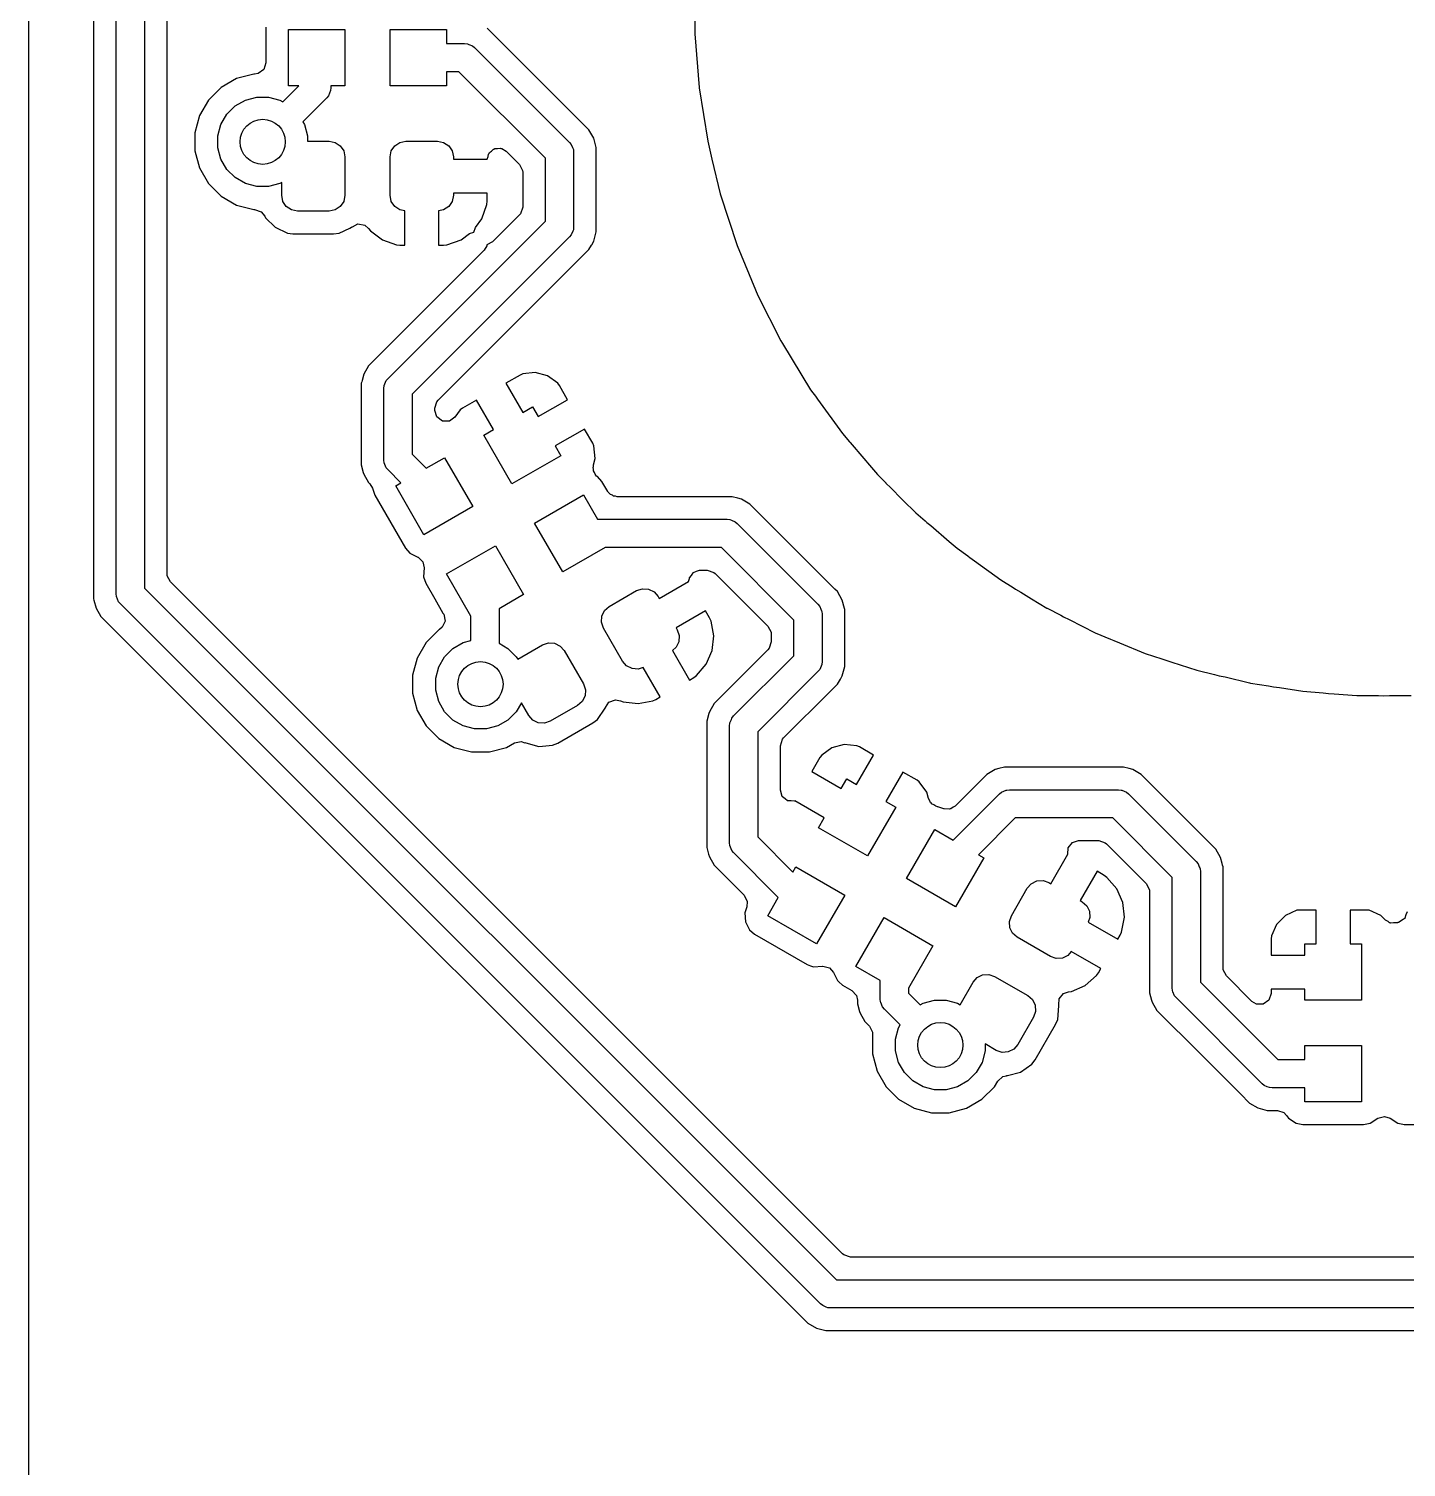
# Model space of a CAD drawing. Extents: x 0.79 to 7.64, y -5.35 to -0.98.
# Drawn here: x 0.787 to 1.268, y -3.344 to -2.842 of the extents above; entities that cross this region are included whole.
import ezdxf

# ---------------------------------------------------------------- set-up
doc = ezdxf.new("R2010")
doc.units = 0
doc.header["$MEASUREMENT"] = 0
doc.layers.add('BLACK', color=7, linetype='CONTINUOUS')

msp = doc.modelspace()

# ---------------------------------------------------------------- linework, layer by layer
at = {"layer": 'BLACK', "linetype": 'CONTINUOUS'}
for p, q in [((0.78742, -5.07857), (0.78742, -2.63217)), ((0.81002, -2.63217), (0.81002, -3.03768)), ((0.81791, -3.03937), (0.81791, -2.63386)), ((0.82776, -2.6359), (0.82776, -3.03733)), ((0.83565, -3.03245), (0.83565, -2.74186)), ((1.01967, -2.82522), (1.01967, -2.84408)), ((0.87006, -2.84174), (0.87006, -2.8542)), ((0.87795, -2.8622), (0.87795, -2.84252)), ((0.87795, -2.84252), (0.89764, -2.84252)), ((0.89764, -2.84252), (0.89764, -2.8622)), ((0.91339, -2.8622), (0.91339, -2.84252)), ((0.91339, -2.84252), (0.93307, -2.84252)), ((0.93307, -2.84252), (0.93307, -2.84744)), ((0.98031, -2.87518), (0.94724, -2.84211)), ((1.01967, -2.84408), (1.02114, -2.86282)), ((0.93307, -2.84744), (0.93937, -2.84744)), ((0.93937, -2.84744), (0.94033, -2.84754)), ((0.94033, -2.84754), (0.94033, -2.84754)), ((0.94033, -2.84754), (0.94085, -2.84775)), ((0.94085, -2.84775), (0.9421, -2.84827)), ((0.9421, -2.84827), (0.9421, -2.84827)), ((0.9421, -2.84827), (0.94285, -2.84888)), ((0.94285, -2.84888), (0.97592, -2.88195)), ((0.86586, -2.8581), (0.85984, -2.85971)), ((0.86616, -2.8581), (0.86586, -2.8581)), ((0.86737, -2.85791), (0.86616, -2.8581)), ((0.86931, -2.85649), (0.86737, -2.85791)), ((0.87006, -2.8542), (0.86931, -2.85649)), ((0.93733, -2.85728), (0.93307, -2.85728)), ((0.93307, -2.85728), (0.93307, -2.8622)), ((0.96752, -2.88747), (0.93733, -2.85728)), ((0.85445, -2.86282), (0.85005, -2.86722)), ((0.85984, -2.85971), (0.85445, -2.86282)), ((0.87599, -2.86776), (0.88154, -2.8622)), ((0.88154, -2.8622), (0.87795, -2.8622)), ((0.89262, -2.86387), (0.89189, -2.86565)), ((0.89272, -2.86291), (0.89262, -2.86387)), ((0.89764, -2.8622), (0.89272, -2.8622)), ((0.89272, -2.8622), (0.89272, -2.86291)), ((0.93307, -2.8622), (0.91339, -2.8622)), ((1.02114, -2.86282), (1.02115, -2.8629)), ((1.02115, -2.8629), (1.02115, -2.8629)), ((1.02115, -2.8629), (1.0241, -2.88154)), ((0.85005, -2.86722), (0.84694, -2.87261)), ((0.85938, -2.86924), (0.86294, -2.86719)), ((0.86294, -2.86719), (0.86691, -2.86612)), ((0.86691, -2.86612), (0.87102, -2.86612)), ((0.87102, -2.86612), (0.87499, -2.86719)), ((0.87499, -2.86719), (0.87599, -2.86776)), ((0.89128, -2.86639), (0.88295, -2.87472)), ((0.89189, -2.86565), (0.89128, -2.86639)), ((0.89189, -2.86565), (0.89189, -2.86565)), ((0.84694, -2.87261), (0.84533, -2.87863)), ((0.85442, -2.87571), (0.85647, -2.87215)), ((0.85647, -2.87215), (0.85938, -2.86924)), ((0.84533, -2.87863), (0.84533, -2.88485)), ((0.85336, -2.87968), (0.85442, -2.87571)), ((0.88295, -2.87472), (0.88352, -2.87571)), ((0.88352, -2.87571), (0.88458, -2.87968)), ((0.98164, -2.87651), (0.98031, -2.87518)), ((0.98031, -2.87518), (0.98031, -2.87518)), ((0.9827, -2.87756), (0.98164, -2.87651)), ((0.98438, -2.88049), (0.9827, -2.87756)), ((0.85336, -2.88379), (0.85336, -2.87968)), ((0.85442, -2.88776), (0.85336, -2.88379)), ((0.88458, -2.87968), (0.88458, -2.8815)), ((0.88458, -2.8815), (0.89213, -2.8815)), ((0.89213, -2.8815), (0.89424, -2.88192)), ((0.89424, -2.88192), (0.89602, -2.88311)), ((0.89602, -2.88311), (0.89722, -2.8849)), ((0.91381, -2.8849), (0.915, -2.88311)), ((0.915, -2.88311), (0.91679, -2.88192)), ((0.91679, -2.88192), (0.9189, -2.8815)), ((0.9189, -2.8815), (0.92992, -2.8815)), ((0.92992, -2.8815), (0.93203, -2.88192)), ((0.93203, -2.88192), (0.93382, -2.88311)), ((0.93382, -2.88311), (0.93501, -2.8849)), ((0.94968, -2.88425), (0.94994, -2.88406)), ((0.94994, -2.88406), (0.95085, -2.88406)), ((0.95085, -2.88406), (0.95175, -2.88392)), ((0.95175, -2.88392), (0.95203, -2.88406)), ((0.95203, -2.88406), (0.95235, -2.88406)), ((0.95235, -2.88406), (0.9539, -2.88501)), ((0.97592, -2.88195), (0.97653, -2.8827)), ((0.97653, -2.8827), (0.97653, -2.8827)), ((0.97653, -2.8827), (0.97694, -2.88369)), ((0.97694, -2.88369), (0.97727, -2.88447)), ((0.98526, -2.88375), (0.98438, -2.88049)), ((0.98526, -2.9131), (0.98526, -2.88375)), ((1.0241, -2.88154), (1.0241, -2.88154)), ((1.0241, -2.88154), (1.02559, -2.88777)), ((0.84533, -2.88485), (0.84694, -2.89086)), ((0.85647, -2.89133), (0.85442, -2.88776)), ((0.89722, -2.8849), (0.89764, -2.88701)), ((0.89764, -2.88701), (0.89764, -2.90039)), ((0.91339, -2.88701), (0.91381, -2.8849)), ((0.91339, -2.90039), (0.91339, -2.88701)), ((0.93501, -2.8849), (0.93543, -2.88701)), ((0.93543, -2.88701), (0.93543, -2.8878)), ((0.93543, -2.8878), (0.94724, -2.8878)), ((0.94724, -2.88777), (0.94753, -2.8869)), ((0.94724, -2.8878), (0.94724, -2.88777)), ((0.94724, -2.8878), (0.94724, -2.8878)), ((0.94753, -2.8869), (0.94767, -2.886)), ((0.94767, -2.886), (0.94789, -2.88578)), ((0.94789, -2.88578), (0.94799, -2.88548)), ((0.94799, -2.88548), (0.94873, -2.88494)), ((0.94873, -2.88494), (0.94937, -2.8843)), ((0.94937, -2.8843), (0.94968, -2.88425)), ((0.9539, -2.88501), (0.95848, -2.8896)), ((0.96752, -2.90938), (0.96752, -2.88747)), ((0.97727, -2.88447), (0.97727, -2.88447)), ((0.97727, -2.88447), (0.97736, -2.88543)), ((0.97736, -2.88543), (0.97736, -2.91142)), ((1.02559, -2.88777), (1.0285, -2.89989)), ((0.84694, -2.89086), (0.85005, -2.89625)), ((0.85938, -2.89423), (0.85647, -2.89133)), ((0.86294, -2.89629), (0.85938, -2.89423)), ((0.95848, -2.8896), (0.95958, -2.89175)), ((0.95958, -2.89175), (0.95963, -2.89236)), ((0.95963, -2.89236), (0.95963, -2.90449)), ((0.85005, -2.89625), (0.85445, -2.90066)), ((0.86691, -2.89735), (0.86294, -2.89629)), ((0.87102, -2.89735), (0.86691, -2.89735)), ((0.87499, -2.89629), (0.87102, -2.89735)), ((0.87559, -2.89594), (0.87499, -2.89629)), ((0.87559, -2.90039), (0.87559, -2.89594)), ((0.85445, -2.90066), (0.85984, -2.90377)), ((0.85984, -2.90377), (0.86586, -2.90538)), ((0.87601, -2.9025), (0.87559, -2.90039)), ((0.8772, -2.90429), (0.87601, -2.9025)), ((0.89722, -2.9025), (0.89602, -2.90429)), ((0.89764, -2.90039), (0.89722, -2.9025)), ((0.91381, -2.9025), (0.91339, -2.90039)), ((0.915, -2.90429), (0.91381, -2.9025)), ((0.93501, -2.9025), (0.93382, -2.90429)), ((0.93543, -2.90039), (0.93501, -2.9025)), ((0.94724, -2.89961), (0.93543, -2.89961)), ((0.93543, -2.89961), (0.93543, -2.90039)), ((0.94541, -2.90858), (0.94713, -2.90365)), ((0.94713, -2.90365), (0.94724, -2.90248)), ((0.94724, -2.90248), (0.94724, -2.89961)), ((0.94724, -2.89961), (0.94724, -2.89961)), ((1.0285, -2.89989), (1.03434, -2.91784)), ((0.86586, -2.90538), (0.86615, -2.90538)), ((0.86615, -2.90538), (0.86844, -2.90612)), ((0.86844, -2.90612), (0.86969, -2.90763)), ((0.86969, -2.90763), (0.86995, -2.9082)), ((0.86995, -2.9082), (0.87329, -2.91154)), ((0.87899, -2.90549), (0.8772, -2.90429)), ((0.8811, -2.90591), (0.87899, -2.90549)), ((0.89213, -2.90591), (0.8811, -2.90591)), ((0.89424, -2.90549), (0.89213, -2.90591)), ((0.89602, -2.90429), (0.89424, -2.90549)), ((0.91679, -2.90549), (0.915, -2.90429)), ((0.9185, -2.90583), (0.91679, -2.90549)), ((0.9185, -2.91772), (0.9185, -2.90583)), ((0.93203, -2.90549), (0.93031, -2.90583)), ((0.93031, -2.90583), (0.93031, -2.91772)), ((0.93382, -2.90429), (0.93203, -2.90549)), ((0.9432, -2.91157), (0.94541, -2.90858)), ((0.95848, -2.90725), (0.94909, -2.91664)), ((0.95888, -2.90679), (0.95848, -2.90725)), ((0.95963, -2.90449), (0.95888, -2.90679)), ((0.87329, -2.91154), (0.87758, -2.91354)), ((0.87758, -2.91354), (0.87953, -2.9138)), ((0.87953, -2.9138), (0.8937, -2.9138)), ((0.8937, -2.9138), (0.89565, -2.91354)), ((0.89565, -2.91354), (0.89932, -2.91183)), ((0.89565, -2.91354), (0.89565, -2.91354)), ((0.89932, -2.91183), (0.89993, -2.91154)), ((0.89993, -2.91154), (0.89999, -2.91149)), ((0.89999, -2.91149), (0.90008, -2.91144)), ((0.90008, -2.91144), (0.90021, -2.91135)), ((0.90021, -2.91135), (0.90023, -2.91137)), ((0.90023, -2.91137), (0.90214, -2.91039)), ((0.90214, -2.91039), (0.90452, -2.91077)), ((0.90452, -2.91077), (0.90588, -2.91193)), ((0.90588, -2.91193), (0.90651, -2.91278)), ((0.90651, -2.91278), (0.90651, -2.91278)), ((0.90651, -2.91278), (0.91071, -2.91588)), ((0.91266, -2.96424), (0.96752, -2.90938)), ((0.93811, -2.91588), (0.9411, -2.91368)), ((0.9411, -2.91368), (0.94252, -2.9132)), ((0.94252, -2.9132), (0.9432, -2.91157)), ((0.97653, -2.91415), (0.97592, -2.9149)), ((0.97706, -2.91287), (0.97653, -2.91415)), ((0.97653, -2.91415), (0.97653, -2.91415)), ((0.97727, -2.91238), (0.97706, -2.91287)), ((0.97736, -2.91142), (0.97727, -2.91238)), ((0.97727, -2.91238), (0.97727, -2.91238)), ((0.98438, -2.91636), (0.98526, -2.9131)), ((0.91071, -2.91588), (0.91564, -2.91761)), ((0.91564, -2.91761), (0.91681, -2.91772)), ((0.91681, -2.91772), (0.9185, -2.91772)), ((0.97592, -2.9149), (0.92106, -2.96975)), ((0.93031, -2.91772), (0.93031, -2.91772)), ((0.93031, -2.91772), (0.93201, -2.91772)), ((0.93201, -2.91772), (0.93318, -2.91761)), ((0.93318, -2.91761), (0.93811, -2.91588)), ((0.93318, -2.91761), (0.93318, -2.91761)), ((0.93608, -2.9659), (0.9827, -2.91929)), ((0.94713, -2.91799), (0.94617, -2.91957)), ((0.94909, -2.91664), (0.94712, -2.91764)), ((0.94712, -2.91764), (0.94713, -2.91799)), ((0.9827, -2.91929), (0.98358, -2.91776)), ((0.9827, -2.91929), (0.9827, -2.91929)), ((0.9827, -2.91929), (0.9827, -2.91929)), ((0.98358, -2.91776), (0.98366, -2.91761)), ((0.98358, -2.91776), (0.98358, -2.91776)), ((0.98366, -2.91761), (0.98438, -2.91636)), ((1.03434, -2.91784), (1.03857, -2.92806)), ((0.94617, -2.91957), (0.90589, -2.95985)), ((1.03857, -2.92806), (1.04156, -2.93528)), ((1.04156, -2.93528), (1.04962, -2.9511)), ((1.04962, -2.9511), (1.05013, -2.95209)), ((1.05013, -2.95209), (1.05013, -2.95209)), ((1.05013, -2.95209), (1.05999, -2.96818)), ((0.9042, -2.96277), (0.9036, -2.96502)), ((0.90589, -2.95985), (0.9042, -2.96277)), ((0.9042, -2.96277), (0.9042, -2.96277)), ((0.9042, -2.96277), (0.9042, -2.96277)), ((0.90589, -2.95985), (0.90589, -2.95985)), ((0.91205, -2.96498), (0.91266, -2.96424)), ((0.95869, -2.96305), (0.95376, -2.9659)), ((0.9596, -2.96266), (0.95869, -2.96305)), ((0.96399, -2.96218), (0.9596, -2.96266)), ((0.9596, -2.96266), (0.9596, -2.96266)), ((0.96826, -2.96333), (0.96399, -2.96218)), ((0.97182, -2.96593), (0.96826, -2.96333)), ((0.96826, -2.96333), (0.96826, -2.96333)), ((0.90335, -2.96593), (0.90333, -2.96603)), ((0.90333, -2.96603), (0.90333, -2.991)), ((0.9035, -2.96539), (0.90335, -2.96593)), ((0.9036, -2.96502), (0.9035, -2.96539)), ((0.91122, -2.96772), (0.91132, -2.96676)), ((0.91122, -2.99269), (0.91122, -2.96772)), ((0.91132, -2.96676), (0.91205, -2.96498)), ((0.91205, -2.96498), (0.91205, -2.96498)), ((0.9301, -2.97188), (0.93608, -2.9659)), ((0.95376, -2.9659), (0.95966, -2.97613)), ((0.97242, -2.96673), (0.97182, -2.96593)), ((0.97527, -2.97167), (0.97242, -2.96673)), ((1.05999, -2.96818), (1.06198, -2.97092)), ((0.92106, -2.96975), (0.92106, -2.99065)), ((0.92896, -2.97464), (0.9297, -2.97235)), ((0.9297, -2.97235), (0.9301, -2.97188)), ((0.94353, -2.97181), (0.93859, -2.97466)), ((0.94943, -2.98204), (0.94353, -2.97181)), ((0.95966, -2.97613), (0.96307, -2.97416)), ((0.96307, -2.97416), (0.96504, -2.97757)), ((0.96504, -2.97757), (0.97527, -2.97167)), ((0.97527, -2.97167), (0.97527, -2.97167)), ((1.06198, -2.97092), (1.06205, -2.97103)), ((1.06205, -2.97103), (1.06212, -2.97113)), ((1.06212, -2.97113), (1.0624, -2.9715)), ((1.0624, -2.9715), (1.06242, -2.97153)), ((1.06242, -2.97153), (1.06242, -2.97153)), ((1.06242, -2.97153), (1.07108, -2.98345)), ((0.92896, -2.9754), (0.92896, -2.97464)), ((0.92969, -2.97768), (0.92896, -2.9754)), ((0.93164, -2.97911), (0.92969, -2.97768)), ((0.93405, -2.97911), (0.93164, -2.97911)), ((0.936, -2.9777), (0.93405, -2.97911)), ((0.93779, -2.97525), (0.936, -2.9777)), ((0.93859, -2.97466), (0.93779, -2.97525)), ((0.94602, -2.98401), (0.94943, -2.98204)), ((0.95587, -3.00105), (0.94602, -2.98401)), ((0.98117, -2.9819), (0.97094, -2.9878)), ((0.98402, -2.98683), (0.98117, -2.9819)), ((1.07108, -2.98345), (1.07108, -2.98345)), ((1.07108, -2.98345), (1.07356, -2.98635)), ((0.97094, -2.9878), (0.97291, -2.99121)), ((0.98442, -2.98775), (0.98402, -2.98683)), ((0.98489, -2.99214), (0.98442, -2.98775)), ((0.98442, -2.98775), (0.98442, -2.98775)), ((1.07356, -2.98635), (1.07374, -2.98659)), ((1.07374, -2.98659), (1.07443, -2.98737)), ((1.07443, -2.98737), (1.08124, -2.99535)), ((0.90333, -2.991), (0.90333, -2.99437)), ((0.90333, -2.99437), (0.90404, -2.99702)), ((0.91132, -2.99365), (0.91122, -2.99269)), ((0.91205, -2.99542), (0.91132, -2.99365)), ((0.92106, -2.99065), (0.92599, -2.99557)), ((0.92599, -2.99557), (0.93238, -2.99188)), ((0.93238, -2.99188), (0.94223, -3.00893)), ((0.97291, -2.99121), (0.95587, -3.00105)), ((0.9843, -2.99437), (0.98489, -2.99214)), ((0.9843, -2.99493), (0.9843, -2.99437)), ((0.98489, -2.99214), (0.98489, -2.99214)), ((0.90404, -2.99702), (0.9042, -2.99763)), ((0.9042, -2.99763), (0.90589, -3.00055)), ((0.91266, -2.99617), (0.91205, -2.99542)), ((0.91205, -2.99542), (0.91205, -2.99542)), ((0.91716, -3.00067), (0.91266, -2.99617)), ((0.98416, -2.99535), (0.9843, -2.99493)), ((0.98431, -2.99583), (0.98416, -2.99535)), ((0.98432, -2.99648), (0.98431, -2.99583)), ((0.98469, -2.99702), (0.98432, -2.99648)), ((0.98489, -2.99765), (0.98469, -2.99702)), ((0.98537, -2.99831), (0.98489, -2.99765)), ((0.98569, -2.99847), (0.98537, -2.99831)), ((0.98723, -3.00023), (0.98569, -2.99847)), ((1.08124, -2.99535), (1.08334, -2.9978)), ((1.08334, -2.9978), (1.08617, -3.00063)), ((0.90589, -3.00055), (0.90589, -3.00055)), ((0.90589, -3.00055), (0.90589, -3.00055)), ((0.90589, -3.00055), (0.90633, -3.001)), ((0.90633, -3.001), (0.90726, -3.0025)), ((0.90726, -3.0025), (0.90811, -3.005)), ((0.91534, -3.00172), (0.91716, -3.00067)), ((0.92518, -3.01877), (0.91534, -3.00172)), ((0.98924, -3.0037), (0.98723, -3.00023)), ((0.98935, -3.00386), (0.98924, -3.0037)), ((0.99022, -3.00474), (0.98935, -3.00386)), ((1.08617, -3.00063), (1.08617, -3.00063)), ((1.08617, -3.00063), (1.08625, -3.00072)), ((1.08625, -3.00072), (1.08657, -3.00108)), ((1.08657, -3.00108), (1.08761, -3.00208)), ((1.08761, -3.00208), (1.08764, -3.0021)), ((1.08764, -3.0021), (1.08764, -3.0021)), ((1.08764, -3.0021), (1.09218, -3.00664)), ((0.90811, -3.005), (0.90811, -3.005)), ((0.90811, -3.005), (0.91873, -3.02339)), ((0.94223, -3.00893), (0.92518, -3.01877)), ((0.96374, -3.01469), (0.98079, -3.00485)), ((0.98079, -3.00485), (0.98571, -3.01337)), ((0.99088, -3.00495), (0.99022, -3.00474)), ((0.99129, -3.00528), (0.99088, -3.00495)), ((0.99192, -3.00529), (0.99129, -3.00528)), ((0.99252, -3.00548), (0.99192, -3.00529)), ((1.03258, -3.00548), (0.99252, -3.00548)), ((1.03458, -3.00602), (1.03258, -3.00548)), ((1.03258, -3.00548), (1.03258, -3.00548)), ((1.03584, -3.00635), (1.03458, -3.00602)), ((1.03876, -3.00804), (1.03584, -3.00635)), ((1.03584, -3.00635), (1.03584, -3.00635)), ((1.06692, -3.0362), (1.03876, -3.00804)), ((1.03876, -3.00804), (1.03876, -3.00804)), ((1.03876, -3.00804), (1.03876, -3.00804)), ((1.03876, -3.00804), (1.03876, -3.00804)), ((1.09218, -3.00664), (1.09668, -3.01115)), ((0.98571, -3.01337), (1.03089, -3.01337)), ((1.03089, -3.01337), (1.03185, -3.01347)), ((1.03185, -3.01347), (1.03185, -3.01347)), ((1.03185, -3.01347), (1.03237, -3.01368)), ((1.03237, -3.01368), (1.03363, -3.0142)), ((1.03363, -3.0142), (1.03363, -3.0142)), ((1.03363, -3.0142), (1.03437, -3.01482)), ((1.09668, -3.01115), (1.09996, -3.01395)), ((1.09996, -3.01395), (1.10005, -3.01402)), ((1.10005, -3.01402), (1.10052, -3.01448)), ((1.10052, -3.01448), (1.10186, -3.01557)), ((0.97358, -3.03174), (0.96374, -3.01469)), ((1.03437, -3.01482), (1.06253, -3.04298)), ((1.10186, -3.01557), (1.10832, -3.02109)), ((0.91873, -3.02339), (0.92028, -3.02516)), ((0.93305, -3.03241), (0.9501, -3.02257)), ((0.9501, -3.02257), (0.95994, -3.03961)), ((0.98835, -3.02322), (0.97358, -3.03174)), ((1.02886, -3.02322), (0.98835, -3.02322)), ((1.05413, -3.0485), (1.02886, -3.02322)), ((1.10832, -3.02109), (1.11104, -3.02341)), ((1.11104, -3.02341), (1.11104, -3.02341)), ((1.11104, -3.02341), (1.11478, -3.02613)), ((0.92028, -3.02516), (0.9231, -3.02655)), ((0.9231, -3.02655), (0.9231, -3.02655)), ((0.9231, -3.02655), (0.92312, -3.02655)), ((0.92312, -3.02655), (0.92484, -3.02824)), ((0.92484, -3.02824), (0.92528, -3.03031)), ((1.11478, -3.02613), (1.11487, -3.02619)), ((1.11487, -3.02619), (1.11551, -3.02672)), ((1.11551, -3.02672), (1.1171, -3.02781)), ((1.1171, -3.02781), (1.11713, -3.02784)), ((1.11713, -3.02784), (1.11714, -3.02784)), ((1.11714, -3.02784), (1.1263, -3.0345)), ((0.8357, -3.03306), (0.83565, -3.03245)), ((0.83679, -3.0352), (0.8357, -3.03306)), ((0.92528, -3.03031), (0.92507, -3.03346)), ((0.92507, -3.03346), (0.92507, -3.03346)), ((0.92507, -3.03346), (0.92583, -3.03568)), ((0.94158, -3.04717), (0.93305, -3.03241)), ((1.01744, -3.03504), (1.01772, -3.034)), ((1.01772, -3.034), (1.01778, -3.03391)), ((1.01778, -3.0338), (1.01843, -3.03291)), ((1.01778, -3.03391), (1.01778, -3.0338)), ((1.01843, -3.03291), (1.01903, -3.03198)), ((1.01903, -3.03198), (1.01913, -3.03194)), ((1.01913, -3.03194), (1.01919, -3.03186)), ((1.01919, -3.03186), (1.02025, -3.03151)), ((1.02025, -3.03151), (1.02128, -3.03112)), ((1.02128, -3.03112), (1.02148, -3.03111)), ((1.02148, -3.03111), (1.02397, -3.03111)), ((1.02397, -3.03111), (1.02626, -3.03186)), ((1.02626, -3.03186), (1.02673, -3.03225)), ((1.02673, -3.03225), (1.0451, -3.05062)), ((1.1263, -3.0345), (1.13062, -3.03714)), ((0.81002, -3.03768), (0.81002, -3.04106)), ((0.81801, -3.04033), (0.81791, -3.03937)), ((0.82776, -3.03733), (1.06897, -3.27854)), ((1.0711, -3.26951), (0.83679, -3.0352)), ((0.92583, -3.03568), (0.92583, -3.03568)), ((0.92583, -3.03568), (0.92893, -3.04106)), ((0.95994, -3.03961), (0.95142, -3.04454)), ((0.98974, -3.04376), (0.99929, -3.03825)), ((0.99929, -3.03825), (1.00133, -3.03756)), ((1.00133, -3.03756), (1.00347, -3.0377)), ((1.00347, -3.0377), (1.0054, -3.03865)), ((1.0054, -3.03865), (1.00682, -3.04027)), ((1.00721, -3.04095), (1.01744, -3.03504)), ((1.0684, -3.03768), (1.06692, -3.0362)), ((1.06692, -3.0362), (1.06692, -3.0362)), ((1.06931, -3.03859), (1.0684, -3.03768)), ((1.071, -3.04151), (1.06931, -3.03859)), ((1.13062, -3.03714), (1.13143, -3.03771)), ((1.13143, -3.03771), (1.13322, -3.03874)), ((1.13322, -3.03874), (1.137, -3.04106)), ((0.81002, -3.04106), (0.81014, -3.04151)), ((0.81014, -3.04151), (0.81089, -3.04432)), ((0.81089, -3.04432), (0.81258, -3.04724)), ((0.81874, -3.0421), (0.81801, -3.04033)), ((0.81935, -3.04285), (0.81874, -3.0421)), ((0.81874, -3.0421), (0.81874, -3.0421)), ((1.06345, -3.28694), (0.81935, -3.04285)), ((0.92893, -3.04106), (0.93182, -3.04606)), ((0.95142, -3.04454), (0.95142, -3.05661)), ((0.98813, -3.04518), (0.98974, -3.04376)), ((1.00682, -3.04027), (1.00721, -3.04095)), ((1.06253, -3.04298), (1.06315, -3.04372)), ((1.06315, -3.04372), (1.06315, -3.04372)), ((1.06315, -3.04372), (1.06358, -3.04476)), ((1.0718, -3.04451), (1.071, -3.04151)), ((1.07187, -3.04477), (1.0718, -3.04451)), ((1.137, -3.04106), (1.14232, -3.04432)), ((1.14232, -3.04432), (1.1424, -3.04436)), ((1.1424, -3.04436), (1.14719, -3.04681)), ((0.81258, -3.04724), (0.81258, -3.04724)), ((0.81258, -3.04724), (0.81258, -3.04724)), ((0.81258, -3.04724), (1.05906, -3.29372)), ((0.93256, -3.04883), (0.93158, -3.05103)), ((0.93182, -3.04606), (0.93206, -3.04647)), ((0.93206, -3.04647), (0.93256, -3.04883)), ((0.94158, -3.05559), (0.94158, -3.04717)), ((0.98703, -3.04925), (0.98717, -3.04711)), ((0.98772, -3.05129), (0.98703, -3.04925)), ((0.98717, -3.04711), (0.98813, -3.04518)), ((1.02335, -3.04527), (1.01312, -3.05118)), ((1.02478, -3.04776), (1.02335, -3.04527)), ((1.02335, -3.04527), (1.02335, -3.04527)), ((1.02527, -3.04883), (1.02478, -3.04776)), ((1.02478, -3.04776), (1.02478, -3.04776)), ((1.02624, -3.05396), (1.02527, -3.04883)), ((1.02527, -3.04883), (1.02527, -3.04883)), ((1.05413, -3.06095), (1.05413, -3.0485)), ((1.06358, -3.04476), (1.06379, -3.04527)), ((1.06379, -3.04527), (1.06388, -3.0455)), ((1.06388, -3.0455), (1.06398, -3.04646)), ((1.06398, -3.04646), (1.06398, -3.06299)), ((1.07187, -3.06107), (1.07187, -3.04477)), ((1.14719, -3.04681), (1.14819, -3.04738)), ((1.14819, -3.04738), (1.15012, -3.0483)), ((1.15012, -3.0483), (1.15921, -3.05293)), ((0.93037, -3.05195), (0.92596, -3.05635)), ((0.93063, -3.0518), (0.93037, -3.05195)), ((0.93037, -3.05195), (0.93037, -3.05195)), ((0.93158, -3.05103), (0.93063, -3.0518)), ((0.99442, -3.06288), (0.98772, -3.05129)), ((1.01312, -3.05118), (1.01351, -3.05186)), ((1.01351, -3.05186), (1.0142, -3.0539)), ((1.0142, -3.0539), (1.01406, -3.05604)), ((1.02566, -3.05915), (1.02624, -3.05396)), ((1.02624, -3.05396), (1.02624, -3.05396)), ((1.0451, -3.05062), (1.04619, -3.05277)), ((1.04619, -3.05277), (1.04624, -3.05338)), ((1.04624, -3.05338), (1.04624, -3.05607)), ((1.15921, -3.05293), (1.16449, -3.05512)), ((0.92596, -3.05635), (0.92285, -3.06174)), ((0.93239, -3.06128), (0.9353, -3.05837)), ((0.9353, -3.05837), (0.93886, -3.05632)), ((0.93886, -3.05632), (0.94158, -3.05559)), ((0.95142, -3.05661), (0.95447, -3.05837)), ((0.95447, -3.05837), (0.95738, -3.06128)), ((0.95788, -3.06216), (0.96656, -3.05715)), ((0.96656, -3.05715), (0.96859, -3.05646)), ((0.96859, -3.05646), (0.97074, -3.0566)), ((0.97074, -3.0566), (0.97267, -3.05755)), ((0.97267, -3.05755), (0.97409, -3.05916)), ((0.97409, -3.05916), (0.98078, -3.07076)), ((1.01311, -3.05797), (1.0118, -3.05912)), ((1.0118, -3.05912), (1.01774, -3.06942)), ((1.01406, -3.05604), (1.01311, -3.05797)), ((1.02357, -3.06394), (1.02566, -3.05915)), ((1.02566, -3.05915), (1.02566, -3.05915)), ((1.0451, -3.05883), (1.02636, -3.07756)), ((1.0455, -3.05836), (1.0451, -3.05883)), ((1.04624, -3.05607), (1.0455, -3.05836)), ((1.16449, -3.05512), (1.16567, -3.05568)), ((1.16567, -3.05568), (1.1677, -3.05645)), ((1.1677, -3.05645), (1.17665, -3.06015)), ((0.92285, -3.06174), (0.92124, -3.06775)), ((0.93033, -3.06484), (0.93239, -3.06128)), ((0.95738, -3.06128), (0.95788, -3.06216)), ((0.99584, -3.0645), (0.99442, -3.06288)), ((0.99776, -3.06545), (0.99584, -3.0645)), ((1.02016, -3.06789), (1.02357, -3.06394)), ((1.03313, -3.08195), (1.05413, -3.06095)), ((1.06388, -3.06395), (1.06315, -3.06573)), ((1.06398, -3.06299), (1.06388, -3.06395)), ((1.06388, -3.06395), (1.06388, -3.06395)), ((1.071, -3.06794), (1.07187, -3.06468)), ((1.07187, -3.0613), (1.07187, -3.06107)), ((1.07187, -3.06107), (1.07187, -3.06107)), ((1.07187, -3.06468), (1.07187, -3.0613)), ((1.17665, -3.06015), (1.18241, -3.06202)), ((1.18241, -3.06202), (1.18376, -3.06254)), ((1.18376, -3.06254), (1.18585, -3.06314)), ((1.18585, -3.06314), (1.1946, -3.06598)), ((0.92124, -3.06775), (0.92124, -3.07398)), ((0.92927, -3.06881), (0.93033, -3.06484)), ((0.92927, -3.07292), (0.92927, -3.06881)), ((0.99991, -3.06559), (0.99776, -3.06545)), ((1.00157, -3.06503), (0.99991, -3.06559)), ((1.00751, -3.07533), (1.00157, -3.06503)), ((1.01774, -3.06942), (1.01921, -3.06857)), ((1.01921, -3.06857), (1.02016, -3.06789)), ((1.01921, -3.06857), (1.01921, -3.06857)), ((1.06253, -3.06647), (1.04154, -3.08747)), ((1.06315, -3.06573), (1.06253, -3.06647)), ((1.06931, -3.07086), (1.07034, -3.06907)), ((1.07034, -3.06907), (1.071, -3.06794)), ((1.1946, -3.06598), (1.20082, -3.06748)), ((1.20082, -3.06748), (1.20235, -3.06792)), ((1.20235, -3.06792), (1.20445, -3.06835)), ((1.20445, -3.06835), (1.21295, -3.07039)), ((0.92124, -3.07398), (0.92285, -3.07999)), ((0.93033, -3.07689), (0.92927, -3.07292)), ((0.98078, -3.07076), (0.98147, -3.07279)), ((0.98147, -3.07279), (0.98133, -3.07494)), ((1.05057, -3.0896), (1.06692, -3.07325)), ((1.06692, -3.07325), (1.06931, -3.07086)), ((1.06692, -3.07325), (1.06692, -3.07325)), ((1.21295, -3.07039), (1.21295, -3.07039)), ((1.21295, -3.07039), (1.21295, -3.07039)), ((1.21295, -3.07039), (1.21332, -3.07045)), ((1.21332, -3.07045), (1.21963, -3.07145)), ((1.21963, -3.07145), (1.2213, -3.07179)), ((1.2213, -3.07179), (1.22338, -3.07204)), ((1.22338, -3.07204), (1.23159, -3.07334)), ((1.23159, -3.07334), (1.2387, -3.0739)), ((1.2387, -3.0739), (1.24051, -3.07412)), ((1.24051, -3.07412), (1.24253, -3.0742)), ((1.24253, -3.0742), (1.25041, -3.07482)), ((1.25041, -3.07482), (1.25041, -3.07482)), ((1.25041, -3.07482), (1.25791, -3.07482)), ((1.25791, -3.07482), (1.25984, -3.0749)), ((1.25984, -3.0749), (1.26177, -3.07482)), ((1.26177, -3.07482), (1.26928, -3.07482)), ((0.93239, -3.08045), (0.93033, -3.07689)), ((0.95915, -3.07738), (0.95738, -3.08045)), ((0.96169, -3.08178), (0.95915, -3.07738)), ((0.97876, -3.07829), (0.96922, -3.0838)), ((0.98038, -3.07687), (0.97876, -3.07829)), ((0.98133, -3.07494), (0.98038, -3.07687)), ((0.98563, -3.08314), (0.98834, -3.07927)), ((0.98834, -3.07927), (0.98836, -3.07919)), ((0.98836, -3.07919), (0.98842, -3.07911)), ((0.98842, -3.07911), (0.98849, -3.07896)), ((0.98849, -3.07896), (0.98851, -3.07897)), ((0.98851, -3.07897), (0.98968, -3.07717)), ((0.98968, -3.07717), (0.99192, -3.07631)), ((0.99192, -3.07631), (0.99369, -3.07663)), ((0.99369, -3.07663), (0.99466, -3.07705)), ((0.99466, -3.07705), (0.99985, -3.07763)), ((0.99985, -3.07763), (1.00498, -3.07666)), ((0.99985, -3.07763), (0.99985, -3.07763)), ((1.00498, -3.07666), (1.00605, -3.07617)), ((1.00605, -3.07617), (1.00751, -3.07533)), ((1.02636, -3.07756), (1.02467, -3.08049)), ((1.02636, -3.07756), (1.02636, -3.07756)), ((0.92285, -3.07999), (0.92596, -3.08538)), ((0.9353, -3.08336), (0.93239, -3.08045)), ((0.93886, -3.08542), (0.9353, -3.08336)), ((0.95447, -3.08336), (0.95091, -3.08542)), ((0.95738, -3.08045), (0.95447, -3.08336)), ((0.9631, -3.0834), (0.96169, -3.08178)), ((0.96503, -3.08435), (0.9631, -3.0834)), ((0.96718, -3.08449), (0.96503, -3.08435)), ((0.96922, -3.0838), (0.96718, -3.08449)), ((0.9718, -3.09142), (0.98407, -3.08434)), ((0.98407, -3.08434), (0.98563, -3.08314)), ((1.0245, -3.08113), (1.0238, -3.08375)), ((1.0238, -3.08375), (1.0238, -3.12444)), ((1.02467, -3.08049), (1.0245, -3.08113)), ((1.02467, -3.08049), (1.02467, -3.08049)), ((1.02467, -3.08049), (1.02467, -3.08049)), ((1.03169, -3.08543), (1.03179, -3.08447)), ((1.03179, -3.08447), (1.03184, -3.08434)), ((1.03184, -3.08434), (1.03234, -3.08314)), ((1.03234, -3.08314), (1.03252, -3.0827)), ((1.03252, -3.0827), (1.03313, -3.08195)), ((1.03252, -3.0827), (1.03252, -3.0827)), ((0.92596, -3.08538), (0.93037, -3.08978)), ((0.93037, -3.08978), (0.93576, -3.0929)), ((0.94283, -3.08648), (0.93886, -3.08542)), ((0.94694, -3.08648), (0.94283, -3.08648)), ((0.95091, -3.08542), (0.94694, -3.08648)), ((1.03169, -3.12613), (1.03169, -3.08543)), ((1.04154, -3.08747), (1.04154, -3.12409)), ((1.05017, -3.09006), (1.05057, -3.0896)), ((0.93576, -3.0929), (0.94177, -3.09451)), ((0.94177, -3.09451), (0.94177, -3.09451)), ((0.94177, -3.09451), (0.94799, -3.09451)), ((0.94799, -3.09451), (0.95401, -3.0929)), ((0.94799, -3.09451), (0.94799, -3.09451)), ((0.95401, -3.0929), (0.95673, -3.09132)), ((0.95673, -3.09132), (0.95909, -3.09082)), ((0.95909, -3.09082), (0.96036, -3.0913)), ((0.96036, -3.0913), (0.9604, -3.09122)), ((0.9604, -3.09122), (0.96071, -3.09136)), ((0.96071, -3.09136), (0.96071, -3.09136)), ((0.96071, -3.09136), (0.96527, -3.09259)), ((0.96527, -3.09259), (0.96648, -3.09248)), ((0.96527, -3.09259), (0.96527, -3.09259)), ((0.96527, -3.09259), (0.96527, -3.09259)), ((0.96648, -3.09248), (0.96998, -3.09217)), ((0.96998, -3.09217), (0.9718, -3.09142)), ((1.04943, -3.09236), (1.05017, -3.09006)), ((1.04943, -3.10136), (1.04943, -3.09236)), ((1.0674, -3.09302), (1.06384, -3.09563)), ((1.07167, -3.09188), (1.0674, -3.09302)), ((1.07606, -3.09235), (1.07167, -3.09188)), ((1.07167, -3.09188), (1.07167, -3.09188)), ((1.07697, -3.09275), (1.07606, -3.09235)), ((1.07606, -3.09235), (1.07606, -3.09235)), ((1.0819, -3.0956), (1.07697, -3.09275)), ((1.06324, -3.09643), (1.06039, -3.10136)), ((1.06384, -3.09563), (1.06324, -3.09643)), ((1.06324, -3.09643), (1.06324, -3.09643)), ((1.06384, -3.09563), (1.06384, -3.09563)), ((1.076, -3.10583), (1.0819, -3.0956)), ((1.12761, -3.09978), (1.12562, -3.10032)), ((1.13099, -3.09978), (1.12761, -3.09978)), ((1.16901, -3.09978), (1.13099, -3.09978)), ((1.171, -3.10032), (1.16901, -3.09978)), ((1.04943, -3.10787), (1.04943, -3.10136)), ((1.06039, -3.10136), (1.07062, -3.10727)), ((1.06039, -3.10136), (1.06039, -3.10136)), ((1.07062, -3.10727), (1.07259, -3.10386)), ((1.07259, -3.10386), (1.076, -3.10583)), ((1.09213, -3.1015), (1.08623, -3.11173)), ((1.09707, -3.10435), (1.09213, -3.1015)), ((1.09213, -3.1015), (1.09213, -3.1015)), ((1.09787, -3.10495), (1.09707, -3.10435)), ((1.09707, -3.10435), (1.09707, -3.10435)), ((1.12143, -3.10234), (1.11041, -3.11337)), ((1.12435, -3.10066), (1.12143, -3.10234)), ((1.12143, -3.10234), (1.12143, -3.10234)), ((1.12562, -3.10032), (1.12435, -3.10066)), ((1.17227, -3.10066), (1.171, -3.10032)), ((1.17519, -3.10234), (1.17227, -3.10066)), ((1.17227, -3.10066), (1.17227, -3.10066)), ((1.2012, -3.12835), (1.17519, -3.10234)), ((1.17519, -3.10234), (1.17519, -3.10234)), ((1.17519, -3.10234), (1.17519, -3.10234)), ((1.05006, -3.10999), (1.04943, -3.10787)), ((1.10047, -3.10851), (1.09787, -3.10495)), ((1.09787, -3.10495), (1.09787, -3.10495)), ((1.10107, -3.11074), (1.10047, -3.10851)), ((1.10967, -3.12527), (1.12582, -3.10912)), ((1.12582, -3.10912), (1.12657, -3.10851)), ((1.12657, -3.10851), (1.12811, -3.10787)), ((1.12657, -3.10851), (1.12657, -3.10851)), ((1.12811, -3.10787), (1.12834, -3.10777)), ((1.12834, -3.10777), (1.1293, -3.10768)), ((1.12834, -3.10777), (1.12834, -3.10777)), ((1.1293, -3.10768), (1.16732, -3.10768)), ((1.16732, -3.10768), (1.16828, -3.10777)), ((1.16828, -3.10777), (1.16828, -3.10777)), ((1.16828, -3.10777), (1.16851, -3.10787)), ((1.16851, -3.10787), (1.17006, -3.10851)), ((1.17006, -3.10851), (1.17006, -3.10851)), ((1.17006, -3.10851), (1.1708, -3.10912)), ((1.1708, -3.10912), (1.19442, -3.13274)), ((1.05014, -3.11006), (1.05006, -3.10999)), ((1.05017, -3.11016), (1.05014, -3.11006)), ((1.05107, -3.11081), (1.05017, -3.11016)), ((1.05193, -3.11151), (1.05107, -3.11081)), ((1.05204, -3.11151), (1.05193, -3.11151)), ((1.05212, -3.11157), (1.05204, -3.11151)), ((1.05323, -3.11157), (1.05212, -3.11157)), ((1.05434, -3.11163), (1.05323, -3.11157)), ((1.05449, -3.11159), (1.05434, -3.11163)), ((1.06472, -3.1175), (1.05449, -3.11159)), ((1.08964, -3.1137), (1.0798, -3.13075)), ((1.08623, -3.11173), (1.08964, -3.1137)), ((1.10152, -3.11149), (1.10107, -3.11074)), ((1.10171, -3.11206), (1.10152, -3.11149)), ((1.10196, -3.11224), (1.10171, -3.11206)), ((1.10215, -3.11256), (1.10196, -3.11224)), ((1.10295, -3.11294), (1.10215, -3.11256)), ((1.10368, -3.11345), (1.10295, -3.11294)), ((1.10417, -3.11361), (1.10368, -3.11345)), ((1.10433, -3.1136), (1.10417, -3.11361)), ((1.10645, -3.11432), (1.10433, -3.1136)), ((1.10649, -3.11433), (1.10645, -3.11432)), ((1.10826, -3.11446), (1.10649, -3.11433)), ((1.10857, -3.1143), (1.10826, -3.11446)), ((1.1089, -3.1143), (1.10857, -3.1143)), ((1.10962, -3.11377), (1.1089, -3.1143)), ((1.11041, -3.11337), (1.10962, -3.11377)), ((1.06275, -3.12091), (1.06472, -3.1175)), ((1.13134, -3.11752), (1.1185, -3.13036)), ((1.16528, -3.11752), (1.13134, -3.11752)), ((1.18602, -3.13826), (1.16528, -3.11752)), ((1.0238, -3.12444), (1.0238, -3.12782)), ((1.04154, -3.12409), (1.05382, -3.13637)), ((1.0798, -3.13075), (1.06275, -3.12091)), ((1.09343, -3.13862), (1.10328, -3.12158)), ((1.10328, -3.12158), (1.10967, -3.12527)), ((1.0238, -3.12782), (1.02442, -3.13012)), ((1.03179, -3.12709), (1.03169, -3.12613)), ((1.03182, -3.12717), (1.03179, -3.12709)), ((1.03179, -3.12709), (1.03179, -3.12709)), ((1.03252, -3.12886), (1.03182, -3.12717)), ((1.03313, -3.12961), (1.03252, -3.12886)), ((1.03252, -3.12886), (1.03252, -3.12886)), ((1.04872, -3.1452), (1.03313, -3.12961)), ((1.14965, -3.13012), (1.14977, -3.12791)), ((1.14977, -3.12791), (1.15128, -3.12604)), ((1.15128, -3.12604), (1.15341, -3.12541)), ((1.15341, -3.12541), (1.1604, -3.12541)), ((1.1604, -3.12541), (1.16269, -3.12616)), ((1.16269, -3.12616), (1.16316, -3.12655)), ((1.16316, -3.12655), (1.17699, -3.14039)), ((1.20289, -3.13127), (1.2012, -3.12835)), ((1.2012, -3.12835), (1.2012, -3.12835)), ((1.2012, -3.12835), (1.2012, -3.12835)), ((1.02442, -3.13012), (1.02467, -3.13107)), ((1.02467, -3.13107), (1.02636, -3.134)), ((1.02636, -3.134), (1.02636, -3.134)), ((1.02636, -3.134), (1.03682, -3.14446)), ((1.05382, -3.13637), (1.05487, -3.13454)), ((1.05487, -3.13454), (1.07192, -3.14439)), ((1.12032, -3.13142), (1.11048, -3.14847)), ((1.1185, -3.13036), (1.12032, -3.13142)), ((1.1437, -3.14043), (1.14965, -3.13012)), ((1.19442, -3.13274), (1.19504, -3.13349)), ((1.19504, -3.13349), (1.19504, -3.13349)), ((1.19504, -3.13349), (1.19547, -3.13453)), ((1.19547, -3.13453), (1.19562, -3.13488)), ((1.19562, -3.13488), (1.19577, -3.13526)), ((1.20344, -3.13335), (1.20289, -3.13127)), ((1.20289, -3.13127), (1.20289, -3.13127)), ((1.20289, -3.13127), (1.20289, -3.13127)), ((1.20362, -3.134), (1.20344, -3.13335)), ((1.20376, -3.13453), (1.20362, -3.134)), ((1.20376, -3.15965), (1.20376, -3.13453)), ((1.20376, -3.13453), (1.20376, -3.13453)), ((1.11048, -3.14847), (1.09343, -3.13862)), ((1.13691, -3.14043), (1.13884, -3.13948)), ((1.13884, -3.13948), (1.14099, -3.13934)), ((1.14099, -3.13934), (1.14302, -3.14003)), ((1.14302, -3.14003), (1.1437, -3.14043)), ((1.15984, -3.1361), (1.15393, -3.14633)), ((1.16233, -3.13754), (1.15984, -3.1361)), ((1.16329, -3.13822), (1.16233, -3.13754)), ((1.16669, -3.14218), (1.16329, -3.13822)), ((1.18602, -3.17677), (1.18602, -3.13826)), ((1.19577, -3.13526), (1.19587, -3.13622)), ((1.19587, -3.13622), (1.19587, -3.17473)), ((1.03682, -3.14446), (1.03791, -3.1466)), ((1.07192, -3.14439), (1.06208, -3.16143)), ((1.12998, -3.1516), (1.13549, -3.14205)), ((1.13549, -3.14205), (1.13691, -3.14043)), ((1.16878, -3.14696), (1.16669, -3.14218)), ((1.17699, -3.14039), (1.17808, -3.14253)), ((1.17808, -3.14253), (1.17813, -3.14314)), ((1.17813, -3.14314), (1.17813, -3.17508)), ((1.03776, -3.14847), (1.03715, -3.15027)), ((1.03791, -3.1466), (1.03776, -3.14847)), ((1.04503, -3.15159), (1.04872, -3.1452)), ((1.15393, -3.14633), (1.15462, -3.14673)), ((1.15462, -3.14673), (1.15623, -3.14814)), ((1.15623, -3.14814), (1.15718, -3.15007)), ((1.16937, -3.15215), (1.16878, -3.14696)), ((1.16878, -3.14696), (1.16878, -3.14696)), ((1.22953, -3.14972), (1.22549, -3.1515)), ((1.23052, -3.14961), (1.22953, -3.14972)), ((1.23622, -3.14961), (1.23052, -3.14961)), ((1.23052, -3.14961), (1.23052, -3.14961)), ((1.23622, -3.16142), (1.23622, -3.14961)), ((1.23622, -3.14961), (1.23622, -3.14961)), ((1.25373, -3.14961), (1.24803, -3.14961)), ((1.24803, -3.14961), (1.24803, -3.14961)), ((1.24803, -3.14961), (1.24803, -3.16142)), ((1.25472, -3.14972), (1.25373, -3.14961)), ((1.25876, -3.1515), (1.25472, -3.14972)), ((1.03715, -3.15027), (1.03705, -3.15054)), ((1.03705, -3.15054), (1.03726, -3.15368)), ((1.03726, -3.15368), (1.03865, -3.15649)), ((1.06208, -3.16143), (1.04503, -3.15159)), ((1.07572, -3.16931), (1.08556, -3.15226)), ((1.08556, -3.15226), (1.10261, -3.1621)), ((1.12929, -3.15363), (1.12998, -3.1516)), ((1.12943, -3.15578), (1.12929, -3.15363)), ((1.15732, -3.15222), (1.15676, -3.15387)), ((1.15676, -3.15387), (1.16706, -3.15982)), ((1.15718, -3.15007), (1.15732, -3.15222)), ((1.16839, -3.15728), (1.16937, -3.15215)), ((1.16937, -3.15215), (1.16937, -3.15215)), ((1.22237, -3.15463), (1.22059, -3.15867)), ((1.22549, -3.1515), (1.22237, -3.15463)), ((1.26039, -3.15314), (1.25876, -3.1515)), ((1.26132, -3.15366), (1.26039, -3.15314)), ((1.26182, -3.15404), (1.26132, -3.15366)), ((1.26202, -3.15405), (1.26182, -3.15404)), ((1.26224, -3.15417), (1.26202, -3.15405)), ((1.26323, -3.15409), (1.26224, -3.15417)), ((1.26423, -3.15413), (1.26323, -3.15409)), ((1.26457, -3.15403), (1.26423, -3.15413)), ((1.26464, -3.15398), (1.26457, -3.15403)), ((1.26492, -3.15393), (1.26464, -3.15398)), ((1.26508, -3.15388), (1.26492, -3.15393)), ((1.2652, -3.15384), (1.26508, -3.15388)), ((1.26664, -3.1528), (1.2652, -3.15384)), ((1.26707, -3.15253), (1.26664, -3.1528)), ((1.26709, -3.15247), (1.26707, -3.15253)), ((1.26715, -3.15243), (1.26709, -3.15247)), ((1.2675, -3.15134), (1.26715, -3.15243)), ((1.26789, -3.15027), (1.2675, -3.15134)), ((1.03865, -3.15649), (1.04041, -3.15804)), ((1.04041, -3.15804), (1.05881, -3.16866)), ((1.13038, -3.15771), (1.12943, -3.15578)), ((1.132, -3.15913), (1.13038, -3.15771)), ((1.14359, -3.16582), (1.132, -3.15913)), ((1.16706, -3.15982), (1.1679, -3.15835)), ((1.1679, -3.15835), (1.16839, -3.15728)), ((1.1679, -3.15835), (1.1679, -3.15835)), ((1.16839, -3.15728), (1.16839, -3.15728)), ((1.20376, -3.16985), (1.20376, -3.15965)), ((1.22059, -3.15867), (1.22047, -3.15965)), ((1.22047, -3.15965), (1.22047, -3.16535)), ((1.10261, -3.1621), (1.09408, -3.17687)), ((1.15086, -3.1641), (1.1497, -3.16542)), ((1.16115, -3.17005), (1.15086, -3.1641)), ((1.23228, -3.16535), (1.23228, -3.16142)), ((1.23228, -3.16142), (1.23622, -3.16142)), ((1.24803, -3.16142), (1.25197, -3.16142)), ((1.25197, -3.16142), (1.25197, -3.1811)), ((1.05881, -3.16866), (1.05881, -3.16866)), ((1.05881, -3.16866), (1.05881, -3.16866)), ((1.05881, -3.16866), (1.05988, -3.16903)), ((1.05988, -3.16903), (1.06103, -3.16941)), ((1.06103, -3.16941), (1.06416, -3.16921)), ((1.06416, -3.16921), (1.06416, -3.16921)), ((1.06416, -3.16921), (1.06418, -3.16921)), ((1.06418, -3.16921), (1.06652, -3.1698)), ((1.06652, -3.1698), (1.06793, -3.17137)), ((1.08424, -3.17423), (1.07572, -3.16931)), ((1.14563, -3.16651), (1.14359, -3.16582)), ((1.14777, -3.16637), (1.14563, -3.16651)), ((1.1497, -3.16542), (1.14777, -3.16637)), ((1.16031, -3.17151), (1.16115, -3.17005)), ((1.16115, -3.17005), (1.16115, -3.17005)), ((1.20381, -3.17046), (1.20376, -3.16985)), ((1.22047, -3.16535), (1.22047, -3.16535)), ((1.22047, -3.16535), (1.23228, -3.16535)), ((1.06793, -3.17137), (1.06794, -3.17139)), ((1.06794, -3.17139), (1.06794, -3.17139)), ((1.06794, -3.17139), (1.06933, -3.17421)), ((1.06933, -3.17421), (1.06978, -3.1746)), ((1.06978, -3.1746), (1.0711, -3.17576)), ((1.08424, -3.18067), (1.08424, -3.17423)), ((1.11206, -3.18264), (1.1166, -3.17478)), ((1.1166, -3.17478), (1.11801, -3.17316)), ((1.11801, -3.17316), (1.11994, -3.17221)), ((1.11994, -3.17221), (1.12209, -3.17207)), ((1.12209, -3.17207), (1.12413, -3.17276)), ((1.12413, -3.17276), (1.13572, -3.17946)), ((1.15567, -3.17588), (1.15963, -3.17247)), ((1.15963, -3.17247), (1.16031, -3.17151)), ((1.15963, -3.17247), (1.15963, -3.17247)), ((1.16031, -3.17151), (1.16031, -3.17151)), ((1.17813, -3.17508), (1.17813, -3.17846)), ((1.19587, -3.17473), (1.2229, -3.20177)), ((1.2049, -3.17261), (1.20381, -3.17046)), ((1.21382, -3.18152), (1.2049, -3.17261)), ((1.0711, -3.17576), (1.0744, -3.17766)), ((1.0744, -3.17766), (1.07601, -3.17945)), ((1.07601, -3.17945), (1.07635, -3.18104)), ((1.09408, -3.17687), (1.09408, -3.17863)), ((1.09408, -3.17863), (1.09817, -3.18272)), ((1.13572, -3.17946), (1.13733, -3.18087)), ((1.14663, -3.18056), (1.14814, -3.17869)), ((1.14814, -3.17869), (1.14983, -3.17809)), ((1.14983, -3.17809), (1.15088, -3.17797)), ((1.15088, -3.17797), (1.15567, -3.17588)), ((1.15567, -3.17588), (1.15567, -3.17588)), ((1.17813, -3.17846), (1.17882, -3.18104)), ((1.18612, -3.17773), (1.18602, -3.17677)), ((1.18626, -3.17809), (1.18612, -3.17773)), ((1.18612, -3.17773), (1.18612, -3.17773)), ((1.18685, -3.17951), (1.18626, -3.17809)), ((1.18747, -3.18025), (1.18685, -3.17951)), ((1.18685, -3.17951), (1.18685, -3.17951)), ((1.22047, -3.17877), (1.21973, -3.18106)), ((1.23228, -3.17717), (1.22047, -3.17717)), ((1.22047, -3.17717), (1.22047, -3.17717)), ((1.22047, -3.17717), (1.22047, -3.17877)), ((1.23228, -3.1811), (1.23228, -3.17717)), ((1.07635, -3.18104), (1.07635, -3.18236)), ((1.07635, -3.18236), (1.07704, -3.18496)), ((1.07704, -3.18496), (1.07722, -3.18562)), ((1.08434, -3.18163), (1.08424, -3.18067)), ((1.08443, -3.18186), (1.08434, -3.18163)), ((1.08434, -3.18163), (1.08434, -3.18163)), ((1.08507, -3.18341), (1.08443, -3.18186)), ((1.08568, -3.18415), (1.08507, -3.18341)), ((1.08507, -3.18341), (1.08507, -3.18341)), ((1.09121, -3.18968), (1.08568, -3.18415)), ((1.09817, -3.18272), (1.09916, -3.18215)), ((1.09916, -3.18215), (1.10313, -3.18109)), ((1.10313, -3.18109), (1.10724, -3.18109)), ((1.10724, -3.18109), (1.11122, -3.18215)), ((1.11122, -3.18215), (1.11206, -3.18264)), ((1.13733, -3.18087), (1.13829, -3.1828)), ((1.13843, -3.18495), (1.13773, -3.18699)), ((1.13829, -3.1828), (1.13843, -3.18495)), ((1.14611, -3.18775), (1.14652, -3.18304)), ((1.14651, -3.18287), (1.14649, -3.1827)), ((1.14649, -3.1827), (1.14652, -3.1827)), ((1.1465, -3.18297), (1.14651, -3.18287)), ((1.14652, -3.18304), (1.1465, -3.18297)), ((1.14652, -3.1827), (1.14663, -3.18056)), ((1.17882, -3.18104), (1.179, -3.18172)), ((1.179, -3.18172), (1.18069, -3.18464)), ((1.18069, -3.18464), (1.18069, -3.18464)), ((1.18069, -3.18464), (1.18069, -3.18464)), ((1.18069, -3.18464), (1.18069, -3.18464)), ((1.18069, -3.18464), (1.19573, -3.19968)), ((1.21739, -3.21017), (1.18747, -3.18025)), ((1.21537, -3.18247), (1.21382, -3.18152)), ((1.21778, -3.18247), (1.21537, -3.18247)), ((1.21973, -3.18106), (1.21778, -3.18247)), ((1.25197, -3.1811), (1.23228, -3.1811)), ((1.07722, -3.18562), (1.07891, -3.18854)), ((1.07891, -3.18854), (1.07891, -3.18854)), ((1.07891, -3.18854), (1.08047, -3.1901)), ((1.08047, -3.1901), (1.08156, -3.19225)), ((1.09064, -3.19067), (1.09121, -3.18968)), ((1.13773, -3.18699), (1.13222, -3.19653)), ((1.13827, -3.20184), (1.14536, -3.18957)), ((1.14536, -3.18957), (1.14611, -3.18775)), ((1.08158, -3.19337), (1.08155, -3.19359)), ((1.08155, -3.19359), (1.08155, -3.19359)), ((1.08155, -3.19359), (1.08155, -3.19981)), ((1.08156, -3.19225), (1.08158, -3.19337)), ((1.08958, -3.19464), (1.09064, -3.19067)), ((1.08958, -3.19875), (1.08958, -3.19464)), ((1.08155, -3.19981), (1.08316, -3.20582)), ((1.09064, -3.20273), (1.08958, -3.19875)), ((1.1208, -3.19875), (1.11974, -3.20273)), ((1.12469, -3.19855), (1.1208, -3.1963)), ((1.1208, -3.1963), (1.1208, -3.19875)), ((1.12673, -3.19924), (1.12469, -3.19855)), ((1.12888, -3.1991), (1.12673, -3.19924)), ((1.13081, -3.19815), (1.12888, -3.1991)), ((1.13222, -3.19653), (1.13081, -3.19815)), ((1.19573, -3.19968), (1.21061, -3.21456)), ((1.23228, -3.20177), (1.23228, -3.19685)), ((1.23228, -3.19685), (1.25197, -3.19685)), ((1.25197, -3.19685), (1.25197, -3.21654)), ((1.0927, -3.20629), (1.09064, -3.20273)), ((1.11974, -3.20273), (1.11768, -3.20629)), ((1.1332, -3.20611), (1.13708, -3.2034)), ((1.13708, -3.2034), (1.13827, -3.20184)), ((1.2229, -3.20177), (1.23228, -3.20177)), ((1.08316, -3.20582), (1.08627, -3.21122)), ((1.0956, -3.20919), (1.0927, -3.20629)), ((1.09916, -3.21125), (1.0956, -3.20919)), ((1.11478, -3.20919), (1.11122, -3.21125)), ((1.11768, -3.20629), (1.11478, -3.20919)), ((1.12411, -3.21122), (1.12521, -3.2093)), ((1.12521, -3.2093), (1.127, -3.20769)), ((1.127, -3.20769), (1.12831, -3.20747)), ((1.1283, -3.20737), (1.12864, -3.20734)), ((1.12831, -3.20747), (1.1283, -3.20737)), ((1.12864, -3.20734), (1.1332, -3.20611)), ((1.12864, -3.20734), (1.12864, -3.20734)), ((1.12864, -3.20734), (1.12864, -3.20734)), ((1.21813, -3.21078), (1.21739, -3.21017)), ((1.08627, -3.21122), (1.09067, -3.21562)), ((1.10313, -3.21231), (1.09916, -3.21125)), ((1.10724, -3.21231), (1.10313, -3.21231)), ((1.11122, -3.21125), (1.10724, -3.21231)), ((1.11971, -3.21562), (1.12411, -3.21122)), ((1.21061, -3.21456), (1.21061, -3.21456)), ((1.21061, -3.21456), (1.21061, -3.21456)), ((1.21061, -3.21456), (1.21219, -3.21614)), ((1.21917, -3.21122), (1.21813, -3.21078)), ((1.21813, -3.21078), (1.21813, -3.21078)), ((1.21991, -3.21152), (1.21917, -3.21122)), ((1.22087, -3.21161), (1.21991, -3.21152)), ((1.21991, -3.21152), (1.21991, -3.21152)), ((1.23228, -3.21161), (1.22087, -3.21161)), ((1.23228, -3.21654), (1.23228, -3.21161)), ((1.09067, -3.21562), (1.09606, -3.21873)), ((1.09606, -3.21873), (1.10208, -3.22034)), ((1.1083, -3.22034), (1.11431, -3.21873)), ((1.11431, -3.21873), (1.11971, -3.21562)), ((1.21219, -3.21614), (1.213, -3.21695)), ((1.213, -3.21695), (1.21592, -3.21863)), ((1.21592, -3.21863), (1.21918, -3.21951)), ((1.21918, -3.21951), (1.22269, -3.21951)), ((1.22269, -3.21951), (1.22498, -3.22025)), ((1.22498, -3.22025), (1.22593, -3.22124)), ((1.25197, -3.21654), (1.23228, -3.21654)), ((1.10208, -3.22034), (1.10208, -3.22034)), ((1.10208, -3.22034), (1.1083, -3.22034)), ((1.1083, -3.22034), (1.1083, -3.22034)), ((1.22593, -3.22124), (1.22659, -3.22223)), ((1.22659, -3.22223), (1.2292, -3.22397)), ((1.2292, -3.22397), (1.23095, -3.22432)), ((1.23095, -3.22432), (1.23151, -3.22443)), ((1.23151, -3.22443), (1.23151, -3.22443)), ((1.23151, -3.22443), (1.23151, -3.22443)), ((1.23151, -3.22443), (1.23151, -3.22443)), ((1.23151, -3.22443), (1.25275, -3.22443)), ((1.25275, -3.22443), (1.25505, -3.22397)), ((1.25275, -3.22443), (1.25275, -3.22443)), ((1.25505, -3.22397), (1.25766, -3.22223)), ((1.25766, -3.22223), (1.25768, -3.22221)), ((1.25766, -3.22223), (1.25766, -3.22223)), ((1.25768, -3.22221), (1.26, -3.22156)), ((1.26, -3.22156), (1.26201, -3.22221)), ((1.26201, -3.22221), (1.26203, -3.22223)), ((1.26203, -3.22223), (1.26203, -3.22223)), ((1.26203, -3.22223), (1.26464, -3.22397)), ((1.26464, -3.22397), (1.26639, -3.22432)), ((1.26639, -3.22432), (1.26694, -3.22443)), ((1.26694, -3.22443), (1.26694, -3.22443)), ((1.26694, -3.22443), (1.26694, -3.22443)), ((1.26694, -3.22443), (1.2794, -3.22443)), ((1.07156, -3.26991), (1.0711, -3.26951)), ((1.07385, -3.27065), (1.07156, -3.26991)), ((1.4419, -3.27065), (1.07385, -3.27065)), ((1.06897, -3.27854), (1.44678, -3.27854)), ((1.06419, -3.28756), (1.06345, -3.28694)), ((1.0642, -3.28756), (1.06419, -3.28756)), ((1.06545, -3.28808), (1.0642, -3.28756)), ((1.06597, -3.28829), (1.06545, -3.28808)), ((1.06693, -3.28839), (1.06597, -3.28829)), ((1.06597, -3.28829), (1.06597, -3.28829)), ((1.44882, -3.28839), (1.06693, -3.28839)), ((1.05906, -3.29372), (1.05906, -3.29372)), ((1.05906, -3.29372), (1.05906, -3.29372)), ((1.05906, -3.29372), (1.06198, -3.29541)), ((1.06198, -3.29541), (1.06198, -3.29541)), ((1.06198, -3.29541), (1.06198, -3.29541)), ((1.06198, -3.29541), (1.06198, -3.29541)), ((1.06198, -3.29541), (1.06524, -3.29628)), ((1.06524, -3.29628), (1.06524, -3.29628)), ((1.06524, -3.29628), (1.45051, -3.29628))]:
    msp.add_line(p, q, dxfattribs=at)
at = {"layer": 'BLACK'}
for centre in [(0.86897, -2.88174), (0.94488, -3.07087), (1.10519, -3.1967)]:
    msp.add_circle(centre, 0.00787, dxfattribs=at)

doc.saveas('drawing.dxf')
